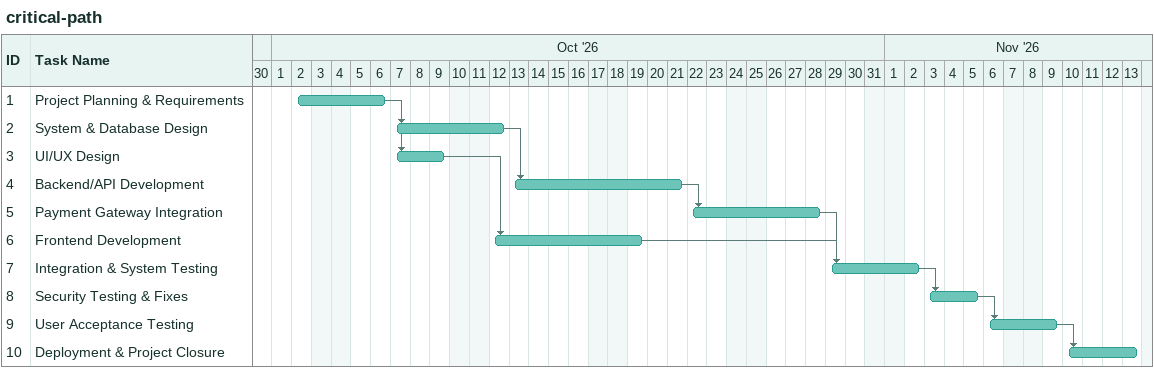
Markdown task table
critical-path

| ID | Task | Start | Finish | Predecessors |
|---|---|---|---|---|
| 1 | Project Planning & Requirements | 2026-10-02 | 2026-10-06 |  |
| 2 | System & Database Design | 2026-10-07 | 2026-10-12 | 1 |
| 3 | UI/UX Design | 2026-10-07 | 2026-10-09 | 1 |
| 4 | Backend/API Development | 2026-10-13 | 2026-10-21 | 2 |
| 5 | Payment Gateway Integration | 2026-10-22 | 2026-10-28 | 4 |
| 6 | Frontend Development | 2026-10-12 | 2026-10-19 | 3 |
| 7 | Integration & System Testing | 2026-10-29 | 2026-11-02 | 5, 6 |
| 8 | Security Testing & Fixes | 2026-11-03 | 2026-11-05 | 7 |
| 9 | User Acceptance Testing | 2026-11-06 | 2026-11-09 | 8 |
| 10 | Deployment & Project Closure | 2026-11-10 | 2026-11-13 | 9 |
